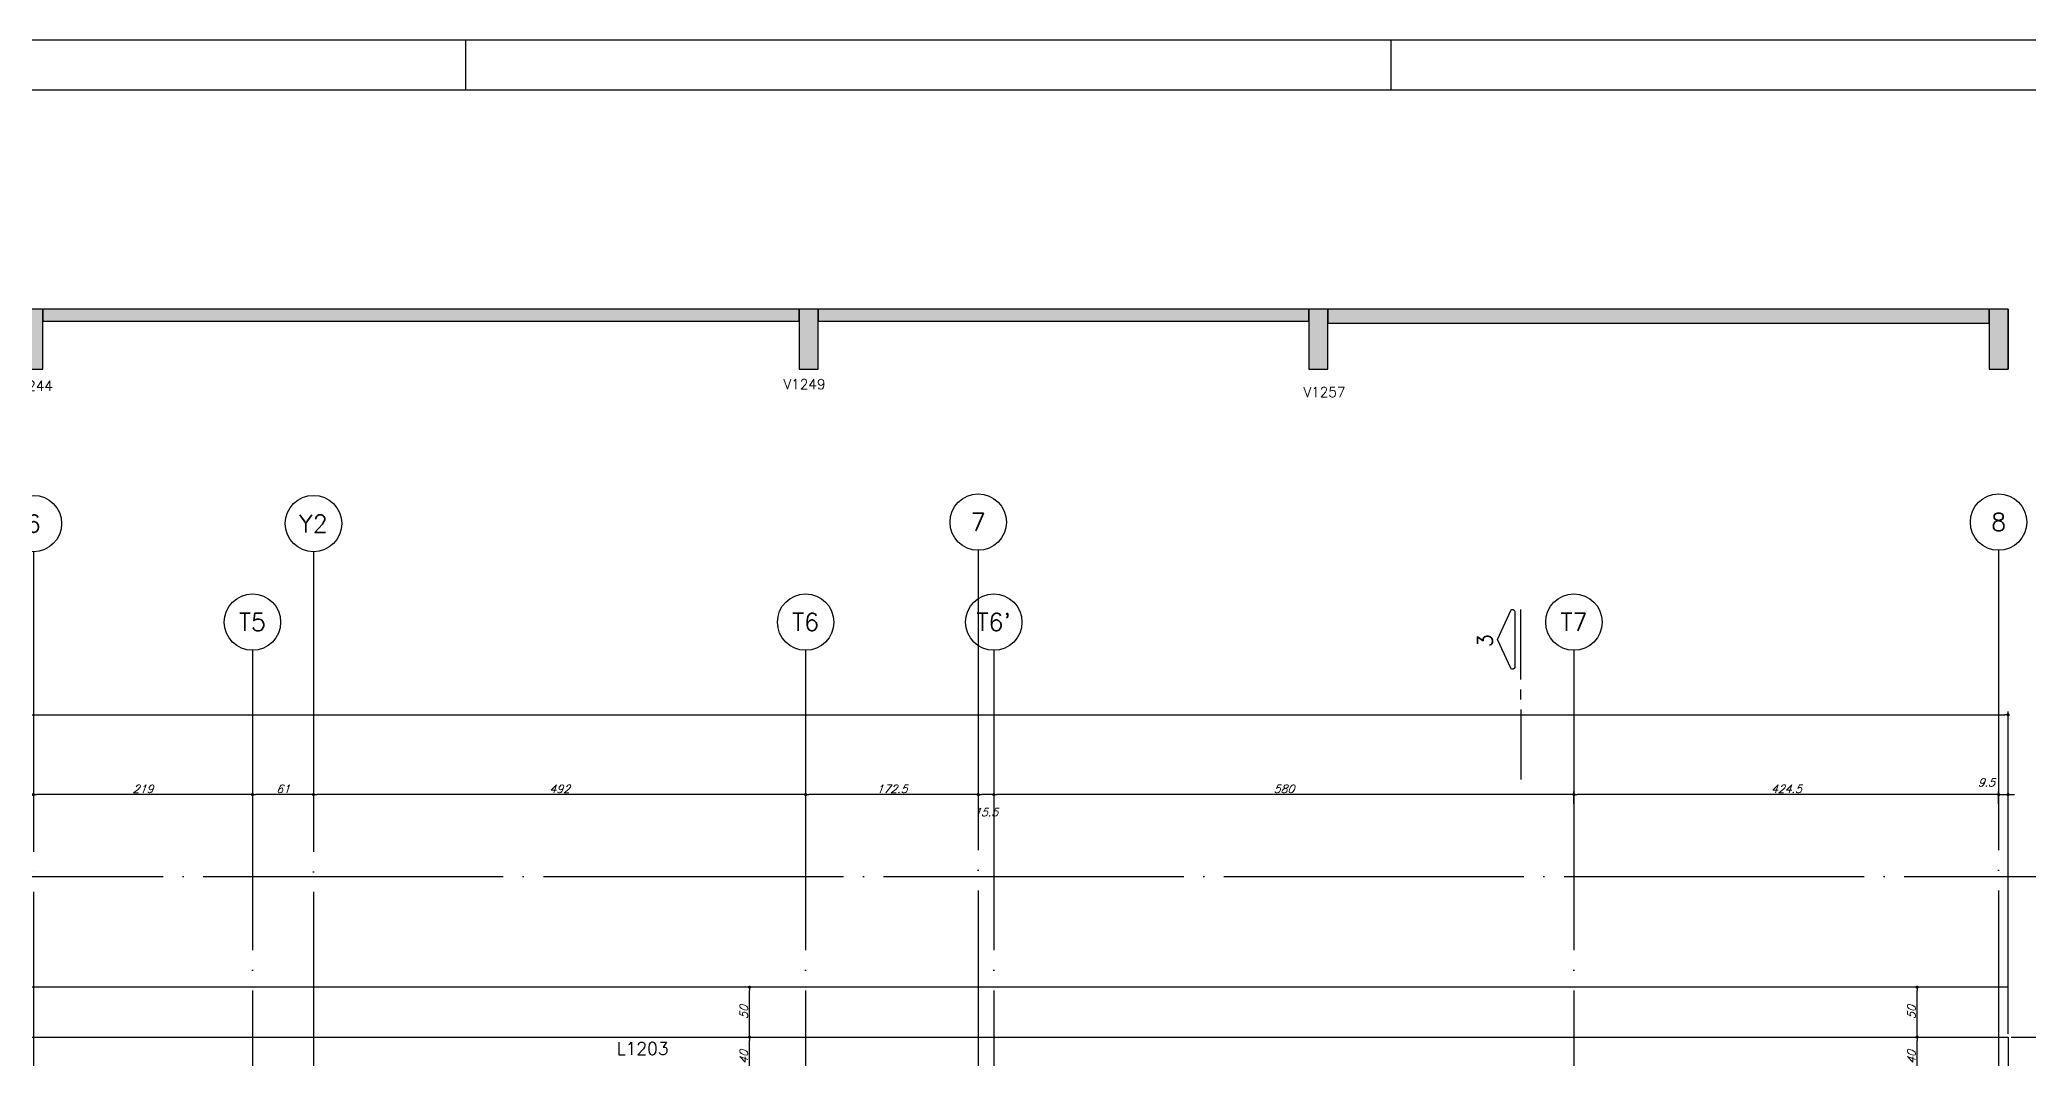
# Model space of a CAD drawing. Extents: x -4228 to 5417, y -2048 to 2452.
# Drawn here: x 1292 to 3280, y 1433 to 2452 of the extents above; entities that cross this region are included whole.
import ezdxf
from ezdxf.enums import TextEntityAlignment as Align

# ---------------------------------------------------------------- set-up
doc = ezdxf.new("R2010")
doc.units = 0
doc.header["$LTSCALE"] = 50
doc.header["$MEASUREMENT"] = 0
doc.linetypes.add('EIXO', pattern=[6.8, 6, -0.4, 0, -0.4])
doc.layers.get('0').update_dxf_attribs({"linetype": 'CONTINUOUS'})
doc.layers.get('DEFPOINTS').update_dxf_attribs({"linetype": 'CONTINUOUS'})
for name, color, linetype in [('71', 6, 'CONTINUOUS'), ('F-CORTE', 4, 'CONTINUOUS'), ('F-CORTE-INDICAÇÃO', 4, 'CONTINUOUS'), ('F-COTAS', 106, 'CONTINUOUS'), ('F-EIXO', 12, 'EIXO'), ('F-LAJES', 3, 'CONTINUOUS'), ('F-LAJES-NOME', 4, 'CONTINUOUS'), ('F-MARGEM', 1, 'CONTINUOUS'), ('F-SOLIDO-CORTE', 71, 'CONTINUOUS'), ('F-TEXTO', 6, 'CONTINUOUS'), ('F-TEXTO-YELLOW', 2, 'CONTINUOUS')]:
    doc.layers.add(name, color=color, linetype=linetype)
doc.styles.add('CP-TEXT-INCL', font='simplex.shx', dxfattribs={"oblique": 20})
doc.styles.add('MCP', font='simplex.shx')
doc.styles.add('ROMANS', font='simplex.shx')
doc.dimstyles.new('CP-COTAS-50', dxfattribs={"dimscale": 0.64, "dimtxt": 12.5, "dimasz": 5, "dimexe": 5, "dimexo": 5, "dimgap": 2.5, "dimtad": 1, "dimdec": 1, "dimdsep": 46, "dimtxsty": 'CP-TEXT-INCL', "dimblk1": 'DOT', "dimblk2": 'DOT', "dimsah": 1, "dimcen": 9, "dimclrd": 256, "dimclre": 256, "dimclrt": 256, "dimadec": 0, "dimazin": 0, "dimtfac": 1, "dimtdec": 1, "dimtmove": 2, "dimatfit": 3, "dimldrblk": 'DOT', "dimfxl": 0, "dimtolj": 1, "dimarcsym": 0})

# ---------------------------------------------------------------- blocks, each defined once
blk = doc.blocks.new('*U10')
at = {"layer": 'F-CORTE-INDICAÇÃO'}
for p, q in [((70, 0), (0, 0)), ((80, 0), (90, 0)), ((100, 0), (170, 0))]:
    blk.add_line(p, q, dxfattribs=at)
blk.add_lwpolyline([(112, 6, -0.802585), (111.2, 9.8), (140, 23.3), (168.8, 9.8, -0.802585), (168, 6)], format="xyb", close=True, dxfattribs=at)
at = {"layer": 'F-CORTE-INDICAÇÃO', "style": 'ROMANS'}
blk.add_attdef('CORTE', text='', height=15, dxfattribs=at).set_placement((140, 35.8), align=Align.MIDDLE_CENTER)
at = {"layer": 'F-CORTE-INDICAÇÃO', "color": 2, "style": 'ROMANS'}
blk.add_attdef('FOLHA', text='', height=12, dxfattribs=at).set_placement((140, -10), align=Align.MIDDLE_CENTER)
blk = doc.blocks.new('*U12')
at = {"layer": 'F-EIXO'}
blk.add_line((0, 0), (0, -2655), dxfattribs=at)
at = {"layer": 'F-EIXO', "color": 2, "linetype": 'Continuous'}
blk.add_circle((0, 28.2), 28.2, dxfattribs=at)
at = {"layer": 'F-TEXTO', "style": 'ROMANS'}
blk.add_attdef('EIXO', text='', height=17.5, rotation=360, dxfattribs=at).set_placement((0, 28.2), align=Align.MIDDLE_CENTER)
blk = doc.blocks.new('*U13')
at = {"layer": 'F-EIXO'}
blk.add_line((0, 0), (0, -2753.4852), dxfattribs=at)
at = {"layer": 'F-EIXO', "color": 2, "linetype": 'Continuous'}
blk.add_circle((0, 28.2072), 28.2072, dxfattribs=at)
at = {"layer": 'F-TEXTO', "style": 'ROMANS'}
blk.add_attdef('EIXO', text='', height=17.5, rotation=360, dxfattribs=at).set_placement((0, 28.2072), align=Align.MIDDLE_CENTER)
blk = doc.blocks.new('*U17')
at = {"layer": 'F-EIXO'}
blk.add_line((0, 0), (0, -2655), dxfattribs=at)
at = {"layer": 'F-EIXO', "color": 2, "linetype": 'Continuous'}
blk.add_circle((0, 28.2), 28.2, dxfattribs=at)
at = {"layer": 'F-TEXTO', "style": 'ROMANS'}
blk.add_attdef('EIXO', text='', height=17.5, rotation=360, dxfattribs=at).set_placement((0, 28.2), align=Align.MIDDLE_CENTER)
blk = doc.blocks.new('*U33')
at = {"layer": 'F-EIXO'}
blk.add_line((0, 0), (0, -2755), dxfattribs=at)
at = {"layer": 'F-EIXO', "color": 2, "linetype": 'Continuous'}
blk.add_circle((0, 28.2072), 28.2072, dxfattribs=at)
at = {"layer": 'F-TEXTO', "style": 'ROMANS'}
blk.add_attdef('EIXO', text='', height=17.5, rotation=360, dxfattribs=at).set_placement((0, 28.2072), align=Align.MIDDLE_CENTER)
blk = doc.blocks.new('*U34')
at = {"layer": 'F-EIXO'}
blk.add_line((0, 0), (0, -2655), dxfattribs=at)
at = {"layer": 'F-EIXO', "color": 2, "linetype": 'Continuous'}
blk.add_circle((0, 28.2), 28.2, dxfattribs=at)
at = {"layer": 'F-TEXTO', "style": 'ROMANS'}
blk.add_attdef('EIXO', text='', height=17.5, rotation=360, dxfattribs=at).set_placement((0, 28.2), align=Align.MIDDLE_CENTER)
blk = doc.blocks.new('*U35')
at = {"layer": 'F-EIXO'}
blk.add_line((0, 0), (0, -2655), dxfattribs=at)
at = {"layer": 'F-EIXO', "color": 2, "linetype": 'Continuous'}
blk.add_circle((0, 28.2), 28.2, dxfattribs=at)
at = {"layer": 'F-TEXTO', "style": 'ROMANS'}
blk.add_attdef('EIXO', text='', height=17.5, rotation=360, dxfattribs=at).set_placement((0, 28.2), align=Align.MIDDLE_CENTER)
blk = doc.blocks.new('*U42')
at = {"layer": 'F-EIXO'}
blk.add_line((0, 0), (7197, 0), dxfattribs=at)
at = {"layer": 'F-TEXTO', "style": 'ROMANS'}
blk.add_attdef('EIXO', text='', height=17.5, dxfattribs=at).set_placement((-28.2072, 0), align=Align.MIDDLE_CENTER)
blk = doc.blocks.new('*U39')
at = {"layer": 'F-EIXO'}
blk.add_line((0, 0), (0, -2755), dxfattribs=at)
at = {"layer": 'F-EIXO', "color": 2, "linetype": 'Continuous'}
blk.add_circle((0, 28.2072), 28.2072, dxfattribs=at)
at = {"layer": 'F-TEXTO', "style": 'ROMANS'}
blk.add_attdef('EIXO', text='', height=17.5, rotation=360, dxfattribs=at).set_placement((0, 28.2072), align=Align.MIDDLE_CENTER)
blk = doc.blocks.new('*U40')
at = {"layer": 'F-EIXO'}
blk.add_line((0, 0), (0, -2753.4852), dxfattribs=at)
at = {"layer": 'F-EIXO', "color": 2, "linetype": 'Continuous'}
blk.add_circle((0, 28.2072), 28.2072, dxfattribs=at)
at = {"layer": 'F-TEXTO', "style": 'ROMANS'}
blk.add_attdef('EIXO', text='', height=17.5, rotation=360, dxfattribs=at).set_placement((0, 28.2072), align=Align.MIDDLE_CENTER)
blk = doc.blocks.new('_DOT')
at = {"color": 0, "linetype": 'ByBlock'}
blk.add_line((-0.5, 0), (-1, 0), dxfattribs=at)
at = {"color": 0, "linetype": 'ByBlock', "const_width": 0.5}
blk.add_lwpolyline([(-0.25, 0, 1), (0.25, 0, 1)], format="xyb", close=True, dxfattribs=at)
blk = doc.blocks.new('*D76')
at = {"layer": 'DEFPOINTS', "color": 0, "linetype": 'Continuous', "transparency": 16777216}
for p in [(3259.5, 1454.5), (3512.9, 1454.5), (3259.5, -475)]:
    blk.add_point(p, dxfattribs=at)
at = {"layer": 'F-COTAS', "linetype": 'Continuous', "lineweight": -2, "transparency": 16777216}
for p, q in [((3262.7, 1454.5), (3516.1, 1454.5)), ((3512.9, -471.8), (3512.9, 1451.3)), ((3262.7, -475), (3516.1, -475))]:
    blk.add_line(p, q, dxfattribs=at)
at = {"layer": 'F-COTAS', "linetype": 'Continuous', "lineweight": -2, "transparency": 16777216, "xscale": 3.2, "yscale": 3.2, "zscale": 3.2}
for p, rotation in [((3512.9, 1454.5), 90), ((3512.9, -475), 270)]:
    blk.add_blockref('_DOT', p, dxfattribs=dict(at, rotation=rotation))
at = {"layer": 'F-COTAS', "linetype": 'Continuous', "transparency": 16777216, "insert": (3507.3, 489.7), "char_height": 8, "attachment_point": 5, "rotation": 90, "style": 'CP-TEXT-INCL'}
blk.add_mtext('\\A1;1929.5', dxfattribs=at)
blk = doc.blocks.new('*D87')
at = {"layer": 'DEFPOINTS', "color": 0, "linetype": 'Continuous', "transparency": 16777216}
for p in [(3259.5, 1776.9), (-3490, 1504.5), (3259.5, 1454.5)]:
    blk.add_point(p, dxfattribs=at)
at = {"layer": 'F-COTAS', "linetype": 'Continuous', "lineweight": -2, "transparency": 16777216}
for p, q in [((-3490, 1507.7), (-3490, 1780.1)), ((-3486.8, 1776.9), (3256.3, 1776.9)), ((3259.5, 1457.7), (3259.5, 1780.1))]:
    blk.add_line(p, q, dxfattribs=at)
at = {"layer": 'F-COTAS', "linetype": 'Continuous', "lineweight": -2, "transparency": 16777216, "xscale": 3.2, "yscale": 3.2, "zscale": 3.2, "rotation": 180}
blk.add_blockref('_DOT', (-3490, 1776.9), dxfattribs=at)
at = {"layer": 'F-COTAS', "linetype": 'Continuous', "lineweight": -2, "transparency": 16777216, "xscale": 3.2, "yscale": 3.2, "zscale": 3.2}
blk.add_blockref('_DOT', (3259.5, 1776.9), dxfattribs=at)
at = {"layer": 'F-COTAS', "linetype": 'Continuous', "transparency": 16777216, "insert": (-115.2, 1782.5), "char_height": 8, "attachment_point": 5, "style": 'CP-TEXT-INCL'}
blk.add_mtext('\\A1;6749.5', dxfattribs=at)
blk = doc.blocks.new('*D88')
at = {"layer": 'DEFPOINTS', "color": 0, "linetype": 'Continuous', "transparency": 16777216}
for p in [(2825.5, 1697.1), (2825.5, 1684.5), (3250, 1684.5)]:
    blk.add_point(p, dxfattribs=at)
at = {"layer": 'F-COTAS', "linetype": 'Continuous', "lineweight": -2, "transparency": 16777216}
for p, q in [((2825.5, 1687.7), (2825.5, 1700.3)), ((3246.8, 1697.1), (2828.7, 1697.1)), ((3250, 1687.7), (3250, 1700.3))]:
    blk.add_line(p, q, dxfattribs=at)
at = {"layer": 'F-COTAS', "linetype": 'Continuous', "lineweight": -2, "transparency": 16777216, "xscale": 3.2, "yscale": 3.2, "zscale": 3.2, "rotation": 180}
blk.add_blockref('_DOT', (2825.5, 1697.1), dxfattribs=at)
at = {"layer": 'F-COTAS', "linetype": 'Continuous', "lineweight": -2, "transparency": 16777216, "xscale": 3.2, "yscale": 3.2, "zscale": 3.2}
blk.add_blockref('_DOT', (3250, 1697.1), dxfattribs=at)
at = {"layer": 'F-COTAS', "linetype": 'Continuous', "transparency": 16777216, "insert": (3037.8, 1702.7), "char_height": 8, "attachment_point": 5, "style": 'CP-TEXT-INCL'}
blk.add_mtext('\\A1;424.5', dxfattribs=at)
blk = doc.blocks.new('*D89')
at = {"layer": 'DEFPOINTS', "color": 0, "linetype": 'Continuous', "transparency": 16777216}
for p in [(2245.5, 1697.1), (2245.5, 1697.1), (2825.5, 1684.5)]:
    blk.add_point(p, dxfattribs=at)
at = {"layer": 'F-COTAS', "linetype": 'Continuous', "lineweight": -2, "transparency": 16777216}
for p, q in [((2822.3, 1697.1), (2248.7, 1697.1)), ((2825.5, 1687.7), (2825.5, 1700.3))]:
    blk.add_line(p, q, dxfattribs=at)
at = {"layer": 'F-COTAS', "linetype": 'Continuous', "lineweight": -2, "transparency": 16777216, "xscale": 3.2, "yscale": 3.2, "zscale": 3.2, "rotation": 180}
blk.add_blockref('_DOT', (2245.5, 1697.1), dxfattribs=at)
at = {"layer": 'F-COTAS', "linetype": 'Continuous', "lineweight": -2, "transparency": 16777216, "xscale": 3.2, "yscale": 3.2, "zscale": 3.2}
blk.add_blockref('_DOT', (2825.5, 1697.1), dxfattribs=at)
at = {"layer": 'F-COTAS', "linetype": 'Continuous', "transparency": 16777216, "insert": (2535.5, 1702.7), "char_height": 8, "attachment_point": 5, "style": 'CP-TEXT-INCL'}
blk.add_mtext('\\A1;580', dxfattribs=at)
blk = doc.blocks.new('*D90')
at = {"layer": 'DEFPOINTS', "color": 0, "linetype": 'Continuous', "transparency": 16777216}
for p in [(2230, 1697.1), (2230, 1697.1), (2245.5, 1697.1)]:
    blk.add_point(p, dxfattribs=at)
at = {"layer": 'F-COTAS', "linetype": 'Continuous', "lineweight": -2, "transparency": 16777216}
blk.add_line((2242.3, 1697.1), (2233.2, 1697.1), dxfattribs=at)
at = {"layer": 'F-COTAS', "linetype": 'Continuous', "lineweight": -2, "transparency": 16777216, "xscale": 3.2, "yscale": 3.2, "zscale": 3.2, "rotation": 180}
blk.add_blockref('_DOT', (2230, 1697.1), dxfattribs=at)
at = {"layer": 'F-COTAS', "linetype": 'Continuous', "lineweight": -2, "transparency": 16777216, "xscale": 3.2, "yscale": 3.2, "zscale": 3.2}
blk.add_blockref('_DOT', (2245.5, 1697.1), dxfattribs=at)
at = {"layer": 'F-COTAS', "linetype": 'Continuous', "transparency": 16777216, "insert": (2237.8, 1679.5), "char_height": 8, "attachment_point": 5, "style": 'CP-TEXT-INCL'}
blk.add_mtext('\\A1;15.5', dxfattribs=at)
blk = doc.blocks.new('*D91')
at = {"layer": 'DEFPOINTS', "color": 0, "linetype": 'Continuous', "transparency": 16777216}
for p in [(2057.5, 1697.1), (2057.5, 1697.1), (2230, 1697.1)]:
    blk.add_point(p, dxfattribs=at)
at = {"layer": 'F-COTAS', "linetype": 'Continuous', "lineweight": -2, "transparency": 16777216}
blk.add_line((2226.8, 1697.1), (2060.7, 1697.1), dxfattribs=at)
at = {"layer": 'F-COTAS', "linetype": 'Continuous', "lineweight": -2, "transparency": 16777216, "xscale": 3.2, "yscale": 3.2, "zscale": 3.2, "rotation": 180}
blk.add_blockref('_DOT', (2057.5, 1697.1), dxfattribs=at)
at = {"layer": 'F-COTAS', "linetype": 'Continuous', "lineweight": -2, "transparency": 16777216, "xscale": 3.2, "yscale": 3.2, "zscale": 3.2}
blk.add_blockref('_DOT', (2230, 1697.1), dxfattribs=at)
at = {"layer": 'F-COTAS', "linetype": 'Continuous', "transparency": 16777216, "insert": (2143.8, 1702.7), "char_height": 8, "attachment_point": 5, "style": 'CP-TEXT-INCL'}
blk.add_mtext('\\A1;172.5', dxfattribs=at)
blk = doc.blocks.new('*D92')
at = {"layer": 'DEFPOINTS', "color": 0, "linetype": 'Continuous', "transparency": 16777216}
for p in [(1565.5, 1697.1), (1565.5, 1697.1), (2057.5, 1697.1)]:
    blk.add_point(p, dxfattribs=at)
at = {"layer": 'F-COTAS', "linetype": 'Continuous', "lineweight": -2, "transparency": 16777216}
blk.add_line((2054.3, 1697.1), (1568.7, 1697.1), dxfattribs=at)
at = {"layer": 'F-COTAS', "linetype": 'Continuous', "lineweight": -2, "transparency": 16777216, "xscale": 3.2, "yscale": 3.2, "zscale": 3.2, "rotation": 180}
blk.add_blockref('_DOT', (1565.5, 1697.1), dxfattribs=at)
at = {"layer": 'F-COTAS', "linetype": 'Continuous', "lineweight": -2, "transparency": 16777216, "xscale": 3.2, "yscale": 3.2, "zscale": 3.2}
blk.add_blockref('_DOT', (2057.5, 1697.1), dxfattribs=at)
at = {"layer": 'F-COTAS', "linetype": 'Continuous', "transparency": 16777216, "insert": (1811.5, 1702.7), "char_height": 8, "attachment_point": 5, "style": 'CP-TEXT-INCL'}
blk.add_mtext('\\A1;492', dxfattribs=at)
blk = doc.blocks.new('*D93')
at = {"layer": 'DEFPOINTS', "color": 0, "linetype": 'Continuous', "transparency": 16777216}
for p in [(1504.5, 1697.1), (1504.5, 1697.1), (1565.5, 1697.1)]:
    blk.add_point(p, dxfattribs=at)
at = {"layer": 'F-COTAS', "linetype": 'Continuous', "lineweight": -2, "transparency": 16777216}
blk.add_line((1562.3, 1697.1), (1507.7, 1697.1), dxfattribs=at)
at = {"layer": 'F-COTAS', "linetype": 'Continuous', "lineweight": -2, "transparency": 16777216, "xscale": 3.2, "yscale": 3.2, "zscale": 3.2, "rotation": 180}
blk.add_blockref('_DOT', (1504.5, 1697.1), dxfattribs=at)
at = {"layer": 'F-COTAS', "linetype": 'Continuous', "lineweight": -2, "transparency": 16777216, "xscale": 3.2, "yscale": 3.2, "zscale": 3.2}
blk.add_blockref('_DOT', (1565.5, 1697.1), dxfattribs=at)
at = {"layer": 'F-COTAS', "linetype": 'Continuous', "transparency": 16777216, "insert": (1535, 1702.7), "char_height": 8, "attachment_point": 5, "style": 'CP-TEXT-INCL'}
blk.add_mtext('\\A1;61', dxfattribs=at)
blk = doc.blocks.new('*D94')
at = {"layer": 'DEFPOINTS', "color": 0, "linetype": 'Continuous', "transparency": 16777216}
for p in [(1285.5, 1697.1), (1285.5, 1697.1), (1504.5, 1697.1)]:
    blk.add_point(p, dxfattribs=at)
at = {"layer": 'F-COTAS', "linetype": 'Continuous', "lineweight": -2, "transparency": 16777216}
blk.add_line((1501.3, 1697.1), (1288.7, 1697.1), dxfattribs=at)
at = {"layer": 'F-COTAS', "linetype": 'Continuous', "lineweight": -2, "transparency": 16777216, "xscale": 3.2, "yscale": 3.2, "zscale": 3.2, "rotation": 180}
blk.add_blockref('_DOT', (1285.5, 1697.1), dxfattribs=at)
at = {"layer": 'F-COTAS', "linetype": 'Continuous', "lineweight": -2, "transparency": 16777216, "xscale": 3.2, "yscale": 3.2, "zscale": 3.2}
blk.add_blockref('_DOT', (1504.5, 1697.1), dxfattribs=at)
at = {"layer": 'F-COTAS', "linetype": 'Continuous', "transparency": 16777216, "insert": (1395, 1702.7), "char_height": 8, "attachment_point": 5, "style": 'CP-TEXT-INCL'}
blk.add_mtext('\\A1;219', dxfattribs=at)
blk = doc.blocks.new('A0-4L_900')
at = {"layer": 'F-MARGEM', "color": 2}
for p, q in [((118.9, 90), (118.9, 89)), ((137.4, 90), (137.4, 89))]:
    blk.add_line(p, q, dxfattribs=at)
blk.add_lwpolyline([(0, 0), (0, 90), (192.9, 90), (192.9, 0)], close=True, dxfattribs=at)
at = {"layer": 'F-MARGEM', "color": 7}
blk.add_lwpolyline([(2.5, 89), (191.9, 89), (191.9, 1), (2.5, 1)], close=True, dxfattribs=at)
blk = doc.blocks.new('*D128')
at = {"layer": 'DEFPOINTS', "color": 0, "linetype": 'Continuous', "transparency": 16777216}
for p in [(3259.5, 1697.1), (3250, 1688.5), (3259.5, 1688.5)]:
    blk.add_point(p, dxfattribs=at)
at = {"layer": 'F-COTAS', "linetype": 'Continuous', "lineweight": -2, "transparency": 16777216}
for p, q in [((3246.8, 1697.1), (3243.6, 1697.1)), ((3250, 1691.7), (3250, 1700.3)), ((3250, 1697.1), (3259.5, 1697.1)), ((3259.5, 1691.7), (3259.5, 1700.3)), ((3262.7, 1697.1), (3265.9, 1697.1))]:
    blk.add_line(p, q, dxfattribs=at)
at = {"layer": 'F-COTAS', "linetype": 'Continuous', "lineweight": -2, "transparency": 16777216, "xscale": 3.2, "yscale": 3.2, "zscale": 3.2}
blk.add_blockref('_DOT', (3250, 1697.1), dxfattribs=at)
at = {"layer": 'F-COTAS', "linetype": 'Continuous', "lineweight": -2, "transparency": 16777216, "xscale": 3.2, "yscale": 3.2, "zscale": 3.2, "rotation": 180}
blk.add_blockref('_DOT', (3259.5, 1697.1), dxfattribs=at)
at = {"layer": 'F-COTAS', "linetype": 'Continuous', "transparency": 16777216, "insert": (3237.7, 1709.2), "char_height": 8, "attachment_point": 5, "style": 'CP-TEXT-INCL'}
blk.add_mtext('\\A1;9.5', dxfattribs=at)
blk = doc.blocks.new('*D320')
at = {"layer": 'DEFPOINTS', "color": 0, "linetype": 'Continuous', "transparency": 16777216}
for p in [(3168.5, 1454.5), (3168.5, 1454.5), (3168.5, 1414.5)]:
    blk.add_point(p, dxfattribs=at)
at = {"layer": 'F-COTAS', "linetype": 'Continuous', "lineweight": -2, "transparency": 16777216}
blk.add_line((3168.5, 1417.7), (3168.5, 1451.3), dxfattribs=at)
at = {"layer": 'F-COTAS', "linetype": 'Continuous', "lineweight": -2, "transparency": 16777216, "xscale": 3.2, "yscale": 3.2, "zscale": 3.2}
for p, rotation in [((3168.5, 1454.5), 90), ((3168.5, 1414.5), 270)]:
    blk.add_blockref('_DOT', p, dxfattribs=dict(at, rotation=rotation))
at = {"layer": 'F-COTAS', "linetype": 'Continuous', "transparency": 16777216, "insert": (3162.9, 1434.5), "char_height": 8, "attachment_point": 5, "rotation": 90, "style": 'CP-TEXT-INCL'}
blk.add_mtext('\\A1;40', dxfattribs=at)
blk = doc.blocks.new('*D321')
at = {"layer": 'DEFPOINTS', "color": 0, "linetype": 'Continuous', "transparency": 16777216}
for p in [(3168.5, 1504.5), (3168.5, 1504.5), (3168.5, 1454.5)]:
    blk.add_point(p, dxfattribs=at)
at = {"layer": 'F-COTAS', "linetype": 'Continuous', "lineweight": -2, "transparency": 16777216}
blk.add_line((3168.5, 1457.7), (3168.5, 1501.3), dxfattribs=at)
at = {"layer": 'F-COTAS', "linetype": 'Continuous', "lineweight": -2, "transparency": 16777216, "xscale": 3.2, "yscale": 3.2, "zscale": 3.2}
for p, rotation in [((3168.5, 1504.5), 90), ((3168.5, 1454.5), 270)]:
    blk.add_blockref('_DOT', p, dxfattribs=dict(at, rotation=rotation))
at = {"layer": 'F-COTAS', "linetype": 'Continuous', "transparency": 16777216, "insert": (3162.9, 1479.5), "char_height": 8, "attachment_point": 5, "rotation": 90, "style": 'CP-TEXT-INCL'}
blk.add_mtext('\\A1;50', dxfattribs=at)
blk = doc.blocks.new('*D329')
at = {"layer": 'DEFPOINTS', "color": 0, "linetype": 'Continuous', "transparency": 16777216}
for p in [(2001.4, 1454.5), (2001.4, 1454.5), (2001.4, 1414.5)]:
    blk.add_point(p, dxfattribs=at)
at = {"layer": 'F-COTAS', "linetype": 'Continuous', "lineweight": -2, "transparency": 16777216}
blk.add_line((2001.4, 1417.7), (2001.4, 1451.3), dxfattribs=at)
at = {"layer": 'F-COTAS', "linetype": 'Continuous', "lineweight": -2, "transparency": 16777216, "xscale": 3.2, "yscale": 3.2, "zscale": 3.2}
for p, rotation in [((2001.4, 1454.5), 90), ((2001.4, 1414.5), 270)]:
    blk.add_blockref('_DOT', p, dxfattribs=dict(at, rotation=rotation))
at = {"layer": 'F-COTAS', "linetype": 'Continuous', "transparency": 16777216, "insert": (1995.8, 1434.5), "char_height": 8, "attachment_point": 5, "rotation": 90, "style": 'CP-TEXT-INCL'}
blk.add_mtext('\\A1;40', dxfattribs=at)
blk = doc.blocks.new('*D330')
at = {"layer": 'DEFPOINTS', "color": 0, "linetype": 'Continuous', "transparency": 16777216}
for p in [(2001.4, 1504.5), (2001.4, 1504.5), (2001.4, 1454.5)]:
    blk.add_point(p, dxfattribs=at)
at = {"layer": 'F-COTAS', "linetype": 'Continuous', "lineweight": -2, "transparency": 16777216}
blk.add_line((2001.4, 1457.7), (2001.4, 1501.3), dxfattribs=at)
at = {"layer": 'F-COTAS', "linetype": 'Continuous', "lineweight": -2, "transparency": 16777216, "xscale": 3.2, "yscale": 3.2, "zscale": 3.2}
for p, rotation in [((2001.4, 1504.5), 90), ((2001.4, 1454.5), 270)]:
    blk.add_blockref('_DOT', p, dxfattribs=dict(at, rotation=rotation))
at = {"layer": 'F-COTAS', "linetype": 'Continuous', "transparency": 16777216, "insert": (1995.8, 1479.5), "char_height": 8, "attachment_point": 5, "rotation": 90, "style": 'CP-TEXT-INCL'}
blk.add_mtext('\\A1;50', dxfattribs=at)

msp = doc.modelspace()

# ---------------------------------------------------------------- hatches: boundary and pattern name
at = {"layer": 'F-SOLIDO-CORTE', "linetype": 'Continuous'}
for points in [[(1276, 2153.002), (1276, 2135.915), (1276, 2122.524), (1280.241, 2122.524), (1289.589, 2122.524), (1295, 2122.524), (1295, 2152.046), (1295, 2169.133), (1295, 2182.524), (1285.651, 2182.524), (1280.241, 2182.524), (1276, 2182.524)], [(1295, 2176.62), (1295, 2173.202), (1295, 2170.524), (1296.339, 2170.524), (1299.291, 2170.524), (1301, 2170.524), (1363.914, 2170.524), (1473.93, 2170.524), (1525.98, 2170.524), (1588.002, 2170.524), (1930.105, 2170.524), (1984.114, 2170.524), (2048.473, 2170.524), (2051, 2170.524), (2051, 2173.484), (2051, 2177.01), (2051, 2182.524), (2048.473, 2182.524), (1994.463, 2182.524), (1930.105, 2182.524), (1588.002, 2182.524), (1546.502, 2182.524), (1473.93, 2182.524), (1364.396, 2182.524), (1301, 2182.524), (1298.048, 2182.524), (1296.339, 2182.524), (1295, 2182.524)], [(2051, 2167.727), (2051, 2150.095), (2051, 2122.524), (2059.731, 2122.524), (2064.416, 2122.524), (2070, 2122.524), (2070, 2137.321), (2070, 2154.954), (2070, 2182.524), (2065.314, 2182.524), (2059.731, 2182.524), (2051, 2182.524)], [(2228.764, 2182.524), (2171.004, 2182.524), (2070, 2182.524), (2070, 2179.565), (2070, 2176.038), (2070, 2170.524), (2127.76, 2170.524), (2228.764, 2170.524), (2232.473, 2170.524), (2336.657, 2170.524), (2418.189, 2170.524), (2472.843, 2170.524), (2557.629, 2170.524), (2558.961, 2170.524), (2559.854, 2170.524), (2560.5, 2170.524), (2560.5, 2175.851), (2560.5, 2179.422), (2560.5, 2182.524), (2559.854, 2182.524), (2558.522, 2182.524), (2557.629, 2182.524), (2472.843, 2182.524), (2423.297, 2182.524), (2336.657, 2182.524), (2232.473, 2182.524)], [(2560.5, 2155.889), (2560.5, 2138.034), (2560.5, 2122.524), (2565.411, 2122.524), (2573.846, 2122.524), (2579.5, 2122.524), (2579.5, 2149.16), (2579.5, 2167.014), (2579.5, 2182.524), (2571.066, 2182.524), (2565.411, 2182.524), (2560.5, 2182.524)], [(2797.128, 2182.524), (2668.712, 2182.524), (2582.629, 2182.524), (2581.298, 2182.524), (2580.405, 2182.524), (2579.5, 2182.524), (2579.5, 2176.309), (2579.5, 2172.143), (2579.5, 2168.524), (2580.405, 2168.524), (2581.736, 2168.524), (2582.629, 2168.524), (2660.666, 2168.524), (2797.128, 2168.524), (2815.827, 2168.524), (2844.831, 2168.524), (2967.724, 2168.524), (3055.354, 2168.524), (3234.5, 2168.524), (3237.039, 2168.524), (3238.85, 2168.524), (3240.5, 2168.524), (3240.5, 2174.449), (3240.5, 2178.675), (3240.5, 2182.524), (3238.85, 2182.524), (3236.311, 2182.524), (3234.5, 2182.524), (3055.354, 2182.524), (2972.83, 2182.524), (2844.831, 2182.524), (2827.476, 2182.524)], [(3240.5, 2157.13), (3240.5, 2139.023), (3240.5, 2122.524), (3245.724, 2122.524), (3253.766, 2122.524), (3259.5, 2122.524), (3259.5, 2147.918), (3259.5, 2166.026), (3259.5, 2182.524), (3251.459, 2182.524), (3245.724, 2182.524), (3240.5, 2182.524)]]:
    msp.add_hatch(color=256, dxfattribs=at).paths.add_polyline_path(points, flags=16)

# ---------------------------------------------------------------- linework, layer by layer
at = {"layer": '71', "color": 2}
msp.add_line((3259.5, 1504.5), (1276, 1504.5), dxfattribs=at)
at = {"layer": 'F-CORTE', "linetype": 'Continuous'}
msp.add_line((3259.5, 2182.524), (3259.5, 2122.524), dxfattribs=at)
for points in [[(2048.473, 2182.524), (1994.463, 2182.524), (1930.105, 2182.524), (1588.002, 2182.524), (1546.502, 2182.524), (1473.93, 2182.524), (1364.396, 2182.524), (1301, 2182.524), (1298.048, 2182.524), (1296.339, 2182.524), (1295, 2182.524), (1285.651, 2182.524)], [(1289.589, 2122.524), (1295, 2122.524), (1295, 2152.046), (1295, 2169.133), (1295, 2170.524), (1296.339, 2170.524), (1299.291, 2170.524), (1301, 2170.524), (1363.914, 2170.524), (1473.93, 2170.524), (1525.98, 2170.524), (1588.002, 2170.524), (1930.105, 2170.524), (1984.114, 2170.524), (2048.473, 2170.524), (2051, 2170.524)], [(2228.764, 2182.524), (2070, 2182.524), (2065.314, 2182.524), (2059.731, 2182.524), (2051, 2182.524), (2048.473, 2182.524)], [(2051, 2170.524), (2051, 2167.727), (2051, 2122.524), (2059.731, 2122.524), (2064.416, 2122.524), (2070, 2122.524), (2070, 2137.321), (2070, 2154.954), (2070, 2170.524), (2127.76, 2170.524), (2228.764, 2170.524), (2232.473, 2170.524), (2336.657, 2170.524), (2418.189, 2170.524), (2472.843, 2170.524), (2557.629, 2170.524), (2558.961, 2170.524), (2559.854, 2170.524)], [(3259.5, 2182.524), (3251.459, 2182.524), (3245.724, 2182.524), (3240.5, 2182.524), (2797.128, 2182.524), (2579.5, 2182.524), (2571.066, 2182.524), (2565.411, 2182.524), (2560.5, 2182.524), (2228.764, 2182.524)], [(2560.5, 2170.524), (2559.854, 2170.524)], [(2560.5, 2170.524), (2560.5, 2155.889), (2560.5, 2122.524), (2565.411, 2122.524), (2573.846, 2122.524), (2579.5, 2122.524), (2579.5, 2149.16), (2579.5, 2167.014), (2579.5, 2168.524), (2580.405, 2168.524), (2581.736, 2168.524), (2582.629, 2168.524), (2660.666, 2168.524), (2797.128, 2168.524), (2815.827, 2168.524), (2844.831, 2168.524), (2967.724, 2168.524), (3055.354, 2168.524), (3234.5, 2168.524), (3237.039, 2168.524), (3238.85, 2168.524), (3240.5, 2168.524), (3240.5, 2157.13), (3240.5, 2122.524), (3245.724, 2122.524), (3253.766, 2122.524), (3259.5, 2122.524)], [(3259.5, 2137.524), (3259.5, 2147.918), (3259.5, 2166.026), (3259.5, 2167.524)]]:
    msp.add_lwpolyline(points, dxfattribs=at)
at = {"layer": 'F-LAJES', "linetype": 'Continuous'}
for p, q in [((615, 1454.5), (3259.5, 1454.5)), ((3259.5, 1454.5), (3259.5, 1414.5))]:
    msp.add_line(p, q, dxfattribs=at)
at = {"layer": 'F-SOLIDO-CORTE', "linetype": 'Continuous'}
for points in [[(1276, 2153.002), (1276, 2135.915), (1276, 2122.524), (1280.241, 2122.524), (1289.589, 2122.524), (1295, 2122.524), (1295, 2152.046), (1295, 2169.133), (1295, 2182.524), (1285.651, 2182.524), (1280.241, 2182.524), (1276, 2182.524), (1276, 2153.002)], [(1295, 2176.62), (1295, 2173.202), (1295, 2170.524), (1296.339, 2170.524), (1299.291, 2170.524), (1301, 2170.524), (1363.914, 2170.524), (1473.931, 2170.524), (1525.98, 2170.524), (1588.002, 2170.524), (1930.105, 2170.524), (1984.114, 2170.524), (2048.473, 2170.524), (2051, 2170.524), (2051, 2173.484), (2051, 2177.01), (2051, 2182.524), (2048.473, 2182.524), (1994.463, 2182.524), (1930.105, 2182.524), (1588.002, 2182.524), (1546.502, 2182.524), (1473.931, 2182.524), (1364.396, 2182.524), (1301, 2182.524), (1298.048, 2182.524), (1296.339, 2182.524), (1295, 2182.524), (1295, 2176.62)], [(2051, 2167.727), (2051, 2150.095), (2051, 2122.524), (2059.731, 2122.524), (2064.416, 2122.524), (2070, 2122.524), (2070, 2137.321), (2070, 2154.954), (2070, 2182.524), (2065.314, 2182.524), (2059.731, 2182.524), (2051, 2182.524), (2051, 2167.727)], [(2228.764, 2182.524), (2171.004, 2182.524), (2070, 2182.524), (2070, 2179.565), (2070, 2176.038), (2070, 2170.524), (2127.76, 2170.524), (2228.764, 2170.524), (2232.473, 2170.524), (2336.657, 2170.524), (2418.188, 2170.524), (2472.842, 2170.524), (2557.629, 2170.524), (2558.961, 2170.524), (2559.854, 2170.524), (2560.5, 2170.524), (2560.5, 2175.851), (2560.5, 2179.422), (2560.5, 2182.524), (2559.854, 2182.524), (2558.522, 2182.524), (2557.629, 2182.524), (2472.842, 2182.524), (2423.297, 2182.524), (2336.657, 2182.524), (2232.473, 2182.524), (2228.764, 2182.524)], [(2560.5, 2155.889), (2560.5, 2138.034), (2560.5, 2122.524), (2565.411, 2122.524), (2573.846, 2122.524), (2579.5, 2122.524), (2579.5, 2149.16), (2579.5, 2167.014), (2579.5, 2182.524), (2571.065, 2182.524), (2565.411, 2182.524), (2560.5, 2182.524), (2560.5, 2155.889)], [(2797.128, 2182.524), (2668.712, 2182.524), (2582.629, 2182.524), (2581.297, 2182.524), (2580.405, 2182.524), (2579.5, 2182.524), (2579.5, 2176.309), (2579.5, 2172.143), (2579.5, 2168.524), (2580.405, 2168.524), (2581.736, 2168.524), (2582.629, 2168.524), (2660.666, 2168.524), (2797.128, 2168.524), (2815.827, 2168.524), (2844.831, 2168.524), (2967.723, 2168.524), (3055.354, 2168.524), (3234.5, 2168.524), (3237.039, 2168.524), (3238.85, 2168.524), (3240.5, 2168.524), (3240.5, 2174.449), (3240.5, 2178.675), (3240.5, 2182.524), (3238.85, 2182.524), (3236.311, 2182.524), (3234.5, 2182.524), (3055.354, 2182.524), (2972.83, 2182.524), (2844.831, 2182.524), (2827.476, 2182.524), (2797.128, 2182.524)], [(3240.5, 2157.13), (3240.5, 2139.023), (3240.5, 2122.524), (3245.724, 2122.524), (3253.766, 2122.524), (3259.5, 2122.524), (3259.5, 2147.918), (3259.5, 2166.026), (3259.5, 2182.524), (3251.459, 2182.524), (3245.724, 2182.524), (3240.5, 2182.524), (3240.5, 2157.13)]]:
    msp.add_lwpolyline(points, dxfattribs=at)

# ---------------------------------------------------------------- block references
at = {"layer": 'F-CORTE-INDICAÇÃO', "linetype": 'Continuous'}
ref = msp.add_blockref('*U10', (2772.327, 1712.287), dxfattribs=dict(at, rotation=90))
ref.add_attrib('CORTE', '3', dxfattribs={"height": 15, "rotation": 90, "style": 'ROMANS'}).set_placement((2736.563, 1850.859), align=Align.MIDDLE_CENTER)
at = {"layer": 'F-EIXO', "linetype": 'Continuous'}
for name, p, values in [('*U40', (1285.5, 1939.842), {'EIXO': '6'}), ('*U13', (1565.5, 1939.842), {'EIXO': 'Y2'}), ('*U39', (2230, 1941.357), {'EIXO': '7'}), ('*U33', (3250, 1941.357), {'EIXO': '8'}), ('*U17', (1504.5, 1841.357), {'EIXO': 'T5'}), ('*U34', (2057.5, 1841.357), {'EIXO': 'T6'}), ('*U35', (2245.5, 1841.357), {'EIXO': "T6'"}), ('*U12', (2825.5, 1841.357), {'EIXO': 'T7'})]:
    msp.add_blockref(name, p, dxfattribs=at).add_auto_attribs(values)
msp.add_blockref('*U42', (-3646.32, 1615), dxfattribs=at)
at = {"layer": 'F-MARGEM', "linetype": 'Continuous', "xscale": 50, "yscale": 50, "zscale": 50}
msp.add_blockref('A0-4L_900', (-4227.599, -2048.155), dxfattribs=at)

# ---------------------------------------------------------------- texts
at = {"layer": 'F-LAJES-NOME', "linetype": 'Continuous', "style": 'MCP'}
msp.add_text('L1203', height=12.5, dxfattribs=at).set_placement((1868.466, 1436.926))
at = {"layer": 'F-TEXTO-YELLOW', "linetype": 'Continuous', "style": 'MCP'}
for s, p in [('V1244', (1263.057, 2100.69)), ('V1249', (2035.332, 2102.428)), ('V1257', (2555.157, 2094.54))]:
    msp.add_text(s, height=10, dxfattribs=at).set_placement(p)

# ---------------------------------------------------------------- dimensions: what is measured, and where the dimension line sits
at = {"layer": 'F-COTAS', "linetype": 'Continuous'}
for base, p1, p2, picture, middle in [((3259.5, 1776.883), (-3490, 1504.5), (3259.5, 1454.5), '*D87', (-115.25, 1782.483)), ((1285.5, 1697.104), (1504.5, 1697.104), (1285.5, 1697.104), '*D94', (1395, 1702.704)), ((1504.5, 1697.104), (1565.5, 1697.104), (1504.5, 1697.104), '*D93', (1535, 1702.704)), ((1565.5, 1697.104), (2057.5, 1697.104), (1565.5, 1697.104), '*D92', (1811.5, 1702.704)), ((2057.5, 1697.104), (2230, 1697.104), (2057.5, 1697.104), '*D91', (2143.75, 1702.704)), ((2230, 1697.104), (2245.5, 1697.104), (2230, 1697.104), '*D90', (2237.75, 1679.504)), ((2245.5, 1697.104), (2825.5, 1684.461), (2245.5, 1697.104), '*D89', (2535.5, 1702.704)), ((2825.5, 1697.104), (3250, 1684.461), (2825.5, 1684.461), '*D88', (3037.75, 1702.704))]:
    dim = msp.add_linear_dim(base=base, p1=p1, p2=p2, dimstyle='CP-COTAS-50', dxfattribs=at)
    dim.commit()
    dim.dimension.update_dxf_attribs({"geometry": picture, "text_midpoint": middle})
dim = msp.add_linear_dim(base=(3259.5, 1697.104), p1=(3250, 1688.461), p2=(3259.5, 1688.461), dimstyle='CP-COTAS-50', dxfattribs=at)
dim.commit()
dim.dimension.update_dxf_attribs({"geometry": '*D128', "text_midpoint": (3237.695, 1709.222), "dimtype": 160})
for base, p1, p2, picture, middle in [((2001.43, 1504.5), (2001.43, 1454.5), (2001.43, 1504.5), '*D330', (1995.83, 1479.5)), ((3168.492, 1504.5), (3168.492, 1454.5), (3168.492, 1504.5), '*D321', (3162.892, 1479.5)), ((2001.43, 1454.5), (2001.43, 1414.5), (2001.43, 1454.5), '*D329', (1995.83, 1434.5)), ((3168.492, 1454.5), (3168.492, 1414.5), (3168.492, 1454.5), '*D320', (3162.892, 1434.5))]:
    dim = msp.add_linear_dim(base=base, p1=p1, p2=p2, angle=270, dimstyle='CP-COTAS-50', override={"dimfxl": 7.5}, dxfattribs=at)
    dim.commit()
    dim.dimension.update_dxf_attribs({"geometry": picture, "text_midpoint": middle})
dim = msp.add_linear_dim(base=(3512.855, 1454.5), p1=(3259.5, -475), p2=(3259.5, 1454.5), angle=90, dimstyle='CP-COTAS-50', dxfattribs=at)
dim.commit()
dim.dimension.update_dxf_attribs({"geometry": '*D76', "text_midpoint": (3507.255, 489.75)})

doc.saveas('drawing.dxf')
